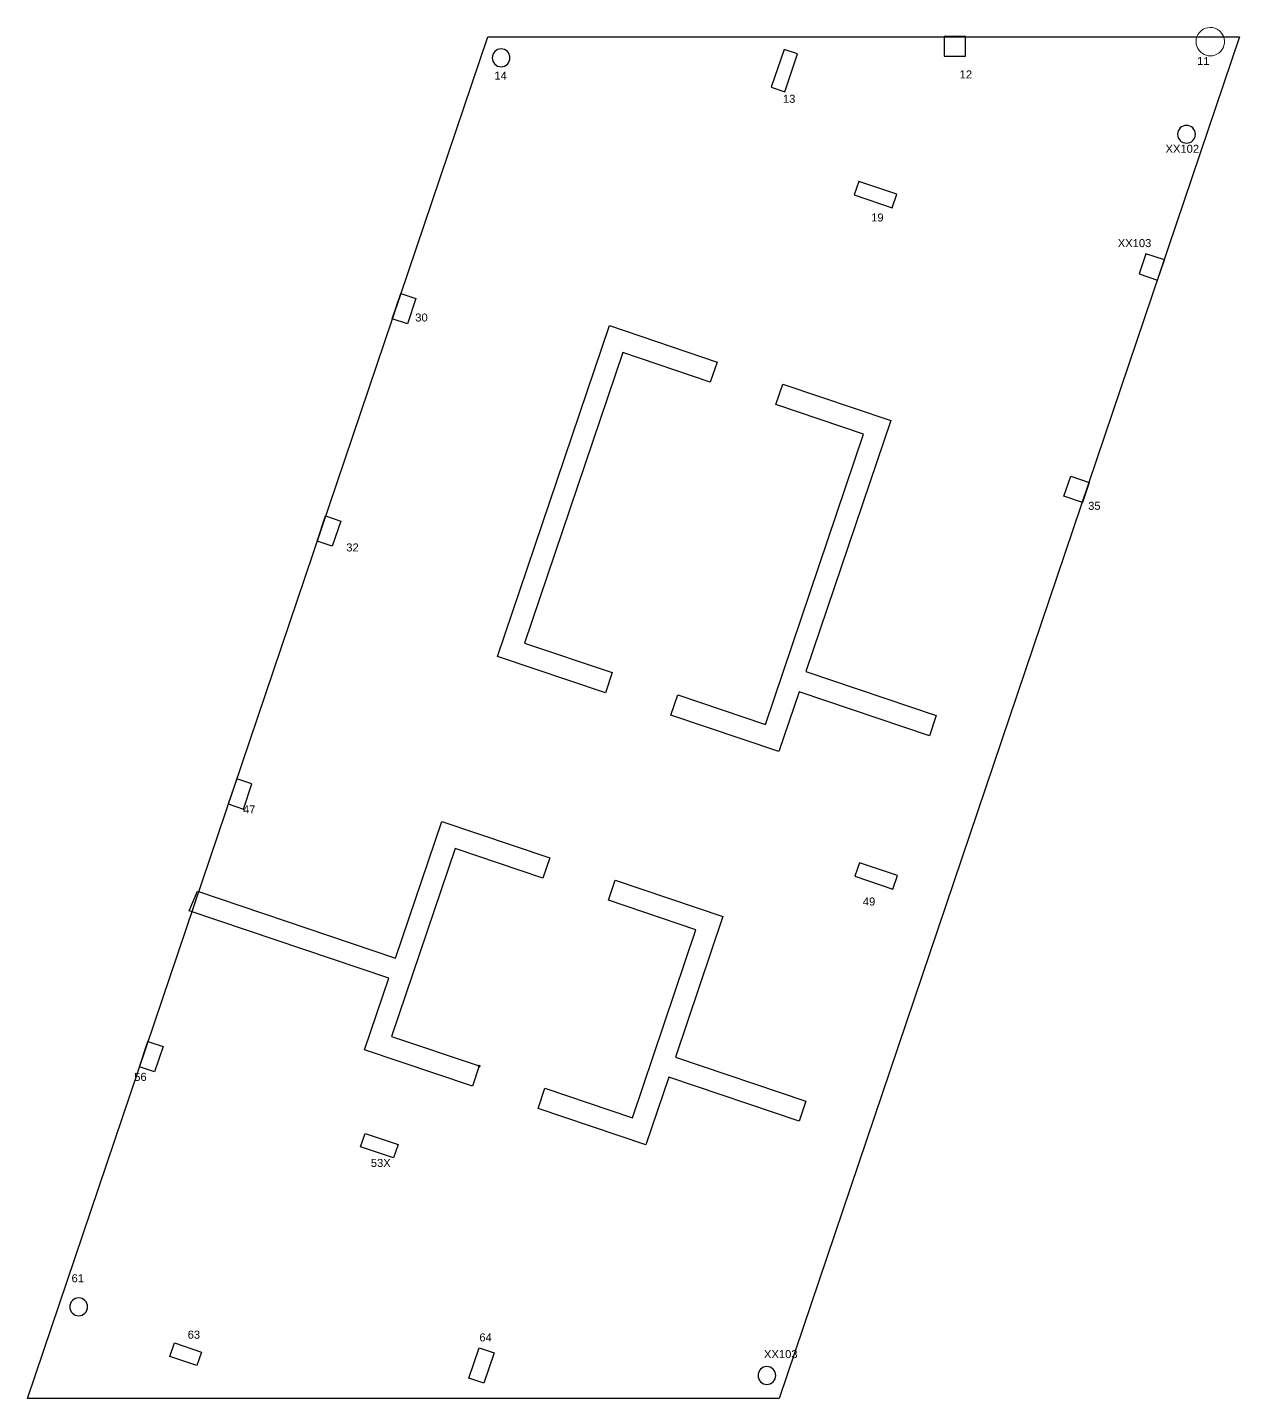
# Model space of a CAD drawing. Header units: inches. Extents: x 30 to 12637, y 0 to 49076.
# Drawn here: x 10664 to 12027, y 27059 to 28601 of the extents above; entities that cross this region are included whole.
import ezdxf

# ---------------------------------------------------------------- set-up
doc = ezdxf.new("R2010")
doc.units = ezdxf.units.IN
doc.header["$MEASUREMENT"] = 0
doc.header["$PDMODE"] = 35
doc.layers.add('COL-IDEN', color=171, linetype='Continuous', lineweight=30)
doc.layers.add('COLS', color=52, linetype='Continuous', lineweight=20)
for name, color, linetype in [('DATUM', 6, 'Continuous'), ('SLAB-RESIDENTIAL', 6, 'Continuous'), ('WALL', 1, 'Continuous')]:
    doc.layers.add(name, color=color, linetype=linetype)
doc.styles.add('Arial', font='arial.ttf', dxfattribs={"height": 9})

msp = doc.modelspace()

# ---------------------------------------------------------------- linework, layer by layer
at = {"layer": 'COLS', "flags": 128}
msp.add_lwpolyline([(12007.3, 28576), (12008.7, 28578.4), (12009.6, 28580.9), (12010.1, 28583.5), (12010.2, 28586.2), (12009.8, 28588.8), (12009, 28591.4), (12007.7, 28593.7), (12006.1, 28595.9), (12004.2, 28597.7), (12001.9, 28599.2), (11999.5, 28600.3), (11996.9, 28601), (11994.2, 28601.2), (11991.5, 28600.9), (11988.8, 28600.2), (11986.3, 28599.1), (11984, 28597.5), (11982, 28595.6), (11980.4, 28593.3), (11979.2, 28590.9), (11978.5, 28588.2), (11978.2, 28585.5), (11978.4, 28582.7), (11979.1, 28580), (11980.2, 28577.5), (11981.7, 28575.2), (11983.6, 28573.2), (11985.4, 28571.8), (11987.5, 28570.7), (11989.6, 28569.8), (11991.9, 28569.3), (11994.2, 28569.2), (11996.8, 28569.4), (11999.3, 28570), (12001.6, 28571), (12003.8, 28572.4), (12005.7, 28574.1)], close=True, dxfattribs=at)
at = {"layer": 'COLS', "lineweight": 30}
for points in [[(11719.1, 28590.9), (11695.1, 28590.9), (11695.1, 28568.9), (11719.1, 28568.9)], [(11530.1, 28571.4), (11514.9, 28576.5), (11500.5, 28533.9), (11515.7, 28528.7)], [(11598.9, 28427.9), (11593.8, 28412.7), (11636.4, 28398.3), (11641.6, 28413.5)], [(11935, 28316.9), (11942.7, 28339.7), (11921.8, 28346.7), (11914.1, 28324)], [(11091.3, 28267.7), (11074.2, 28273.4), (11083.8, 28301.8), (11100.9, 28296.1)], [(11850.4, 28066.8), (11829.6, 28073.8), (11837.3, 28096.6), (11858.1, 28089.5)], [(11006.7, 28017.6), (10989.7, 28023.3), (10999.3, 28051.8), (11016.3, 28046)], [(10899.3, 27756.2), (10889.7, 27727.8), (10906.8, 27722), (10916.4, 27750.4)], [(11599.7, 27661.6), (11594.6, 27646.5), (11637.2, 27632.1), (11642.3, 27647.2)], [(10806.9, 27426.4), (10789.8, 27432.2), (10799.4, 27460.6), (10816.5, 27454.9)], [(11075.6, 27329.7), (11038.6, 27342.1), (11043.8, 27357.3), (11080.7, 27344.8)], [(10854.4, 27096.2), (10824.1, 27106.4), (10829.3, 27121.6), (10859.6, 27111.3)], [(11177.3, 27076.2), (11160.2, 27082), (11171.8, 27116.1), (11188.8, 27110.3)]]:
    msp.add_lwpolyline(points, close=True, dxfattribs=at)
for points in [[(11206.6, 28567, 0.414214), (11196.6, 28577, 0.414214), (11186.6, 28567, 0.414214), (11196.6, 28557, 0.414214)], [(11977.5, 28481, 0.414214), (11967.5, 28491, 0.414214), (11957.5, 28481, 0.414214), (11967.5, 28471, 0.414214)], [(10731.5, 27162.2, 0.414214), (10721.5, 27172.2, 0.414214), (10711.5, 27162.2, 0.414214), (10721.5, 27152.2, 0.414214)], [(11505.6, 27084.9, 0.414214), (11495.6, 27094.9, 0.414214), (11485.6, 27084.9, 0.414214), (11495.6, 27074.9, 0.414214)]]:
    msp.add_lwpolyline(points, format="xyb", close=True, dxfattribs=at)
at = {"layer": 'DATUM'}
msp.add_point((11172, 27433.1), dxfattribs=at)
at = {"layer": 'SLAB-RESIDENTIAL'}
msp.add_lwpolyline([(11181.7, 28590.7), (12027.2, 28590.7), (11509.4, 27059), (10663.9, 27059)], close=True, dxfattribs=at)
at = {"layer": 'WALL'}
for points in [[(11318.4, 28265.8), (11439.6, 28224.8), (11431.9, 28202.1), (11333.4, 28235.4), (11223, 27908.8), (11321.5, 27875.5), (11313.9, 27852.8), (11192.6, 27893.8)], [(11513.5, 28199.9), (11634.8, 28158.9), (11539.4, 27876.6), (11686, 27827.1), (11678.3, 27804.3), (11531.7, 27853.9), (11509, 27786.8), (11387.7, 27827.8), (11395.4, 27850.5), (11494, 27817.2), (11604.4, 28143.8), (11505.8, 28177.1)], [(11251.3, 27667), (11243.6, 27644.3), (11144.9, 27677.7), (11073.5, 27466.4), (11172, 27433.1), (11164.3, 27410.4), (11043, 27451.4), (11070.2, 27531.8), (10845.9, 27607.6), (10855.3, 27629.8), (11077.9, 27554.5), (11129.8, 27708.1)], [(11325, 27642.1), (11446.2, 27601.1), (11392.8, 27443), (11539.4, 27393.5), (11531.7, 27370.8), (11385.1, 27420.3), (11359.4, 27344.4), (11238.2, 27385.4), (11245.9, 27408.1), (11344.4, 27374.8), (11415.8, 27586.1), (11317.3, 27619.4)]]:
    msp.add_lwpolyline(points, close=True, dxfattribs=at)

# ---------------------------------------------------------------- texts
at = {"layer": 'COL-IDEN', "lineweight": 9, "char_height": 9, "attachment_point": 1, "style": 'Arial'}
for s, insert, width in [('11', (11979.4, 28567.9), 16.968), ('14', (11189.1, 28551.5), 16.968), ('12', (11712.4, 28552.8), 16.968), ('13', (11513.6, 28525.4), 16.968), ('XX102', (11943.9, 28469.2), 16.968), ('19', (11612.8, 28391.9), 16.968), ('XX103', (11890.2, 28363.1), 16.968), ('30', (11100.1, 28279.4), 16.968), ('35', (11856.9, 28067.6), 16.968), ('32', (11022.5, 28020.8), 16.968), ('47', (10906.3, 27726.2), 16.968), ('49', (11603.5, 27622.6), 16.968), ('56', (10784, 27425.3), 16.968), ('53X', (11050.1, 27328.5), 26.967), ('61', (10713.5, 27198.8), 16.968), ('63', (10844.1, 27135.4), 16.968), ('64', (11172.2, 27132.3), 19.998), ('XX103', (11492.3, 27113.5), 16.968)]:
    msp.add_mtext(s, dxfattribs=dict(at, insert=insert, width=width))

doc.saveas('drawing.dxf')
